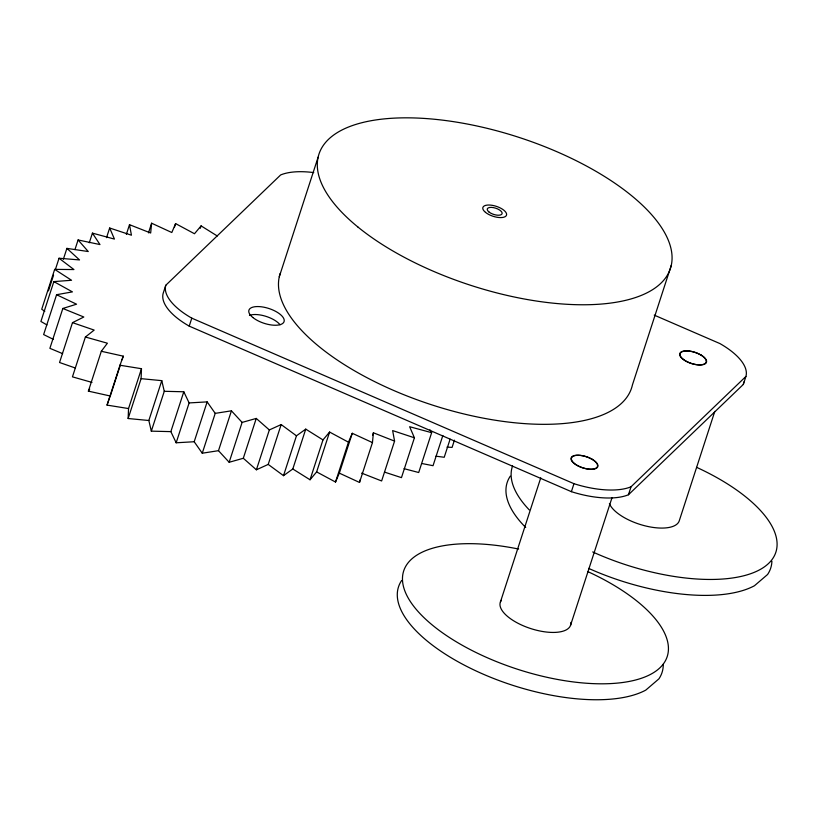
<?xml version="1.0" encoding="UTF-8"?>
<svg xmlns="http://www.w3.org/2000/svg" width="818" height="818" viewBox="0 0 818 818"><rect width="100%" height="100%" fill="white"/><g stroke="black" fill="none" stroke-linecap="round" stroke-linejoin="round"><path stroke-width="1.23" d="M361.628 473.121L381.628 480.964L394.573 441.117L373.407 432.794L372.456 442.589L359.511 482.446L339.327 473.131L352.272 433.284L372.456 442.589M128.538 408.56L107.046 405.104L119.99 365.247L141.483 368.714L128.538 408.56L128.15 418.519L148.835 420.503L151.32 431.147L170.85 431.628L176.167 442.783L194.193 441.74L202.261 453.213L218.488 450.677L229.163 462.272L243.304 458.274L256.249 418.427L269.347 429.941L281.167 424.562L296.453 435.81L305.748 429.133L322.977 439.91L310.032 479.767L292.803 468.98L283.509 475.667L268.212 464.409L256.392 469.798L243.304 458.274M141.483 368.714L141.095 378.662L128.15 418.519M217.271 235.983L201.095 225.88L194.49 233.743L175.614 223.611L171.8 232.517L151.616 223.212L150.665 233.007L129.5 224.684L126.361 234.347M359.511 482.446L359.93 480.043M107.046 405.104L109.806 397.119M119.99 365.247L123.252 356.157L101.32 351.28L88.375 391.137L110.297 396.014L120.502 364.613M55.522 269.102L59.049 258.243L73.927 269.551L54.673 269.378L41.728 309.235L44.806 311.3M48.456 290.84L53.559 275.145M54.673 269.378L71.544 280.267L53.845 281.607L40.9 321.464L46.963 324.94M63.364 259.245L66.902 248.375L88.262 251.545L78.088 239.96L74.949 249.613M53.845 281.607L72.424 291.883L56.585 294.715L43.63 334.562L53.456 339.419M56.585 294.715L76.544 304.194L62.833 308.468L49.888 348.325L62.638 353.642M89.285 242.793L92.424 233.13L114.438 239.081L109.663 228.007L131.432 235.206L129.5 224.684M62.833 308.468L83.835 317.006L72.495 322.65L59.54 362.497L75.164 367.947M106.524 237.67L109.663 228.007M72.495 322.65L94.172 330.083L85.399 337.006L72.444 376.853L91.994 382.405M148.477 232.874L151.616 223.212M122.076 359.777L123.252 356.157M174.438 227.23L175.614 223.611M313.754 172.598A62.362 26.258 18 0 0 280.656 174.94L165.788 285.257L163.201 293.222A62.362 26.258 18 0 0 189.214 326.126L571.383 491.669A62.362 26.258 18 0 0 628.449 494.757L743.317 384.44L745.904 376.464A62.362 26.258 18 0 0 719.891 343.56L654.236 315.124M200.308 228.304L201.095 225.88M148.835 420.503L161.78 380.646L141.095 378.662M151.32 431.147L164.275 391.301L161.78 380.646M189.214 326.126L191.801 318.161A62.362 26.258 18 0 1 165.788 285.257M170.85 431.628L183.794 391.771L164.275 391.301M176.167 442.783L189.122 402.926L183.794 391.771M194.193 441.74L207.148 401.883L189.122 402.926M202.261 453.213L215.216 413.366L207.148 401.883M218.488 450.677L231.433 410.82L215.216 413.366M279.275 276.77L318.12 157.22M229.163 462.272L242.108 422.415L256.249 418.427M256.392 469.798L269.347 429.941M268.212 464.409L281.167 424.562M283.509 475.667L296.453 435.81M292.803 468.98L305.748 429.133M316.638 471.904L329.593 432.057L348.458 442.19L335.513 482.037L316.638 471.904L310.032 479.767M372.63 435.207L373.407 432.794M404.031 468.663L418.704 472.518L431.648 432.671L409.644 426.72L414.419 437.794L401.464 477.64L384.511 472.109M442.845 435.503L433.039 465.698L422.139 463.571M450.115 439.164L444.225 457.272L435.984 456.188M454.43 440.166L452.078 447.415L447.017 447.088M500.411 602.017L540.759 477.845M571.383 491.669L573.97 483.694A62.362 26.258 18 0 0 631.036 486.782L745.904 376.464M671.261 265.39L632.416 384.951A184.786 77.802 18 0 1 434.828 405.83A184.786 77.802 18 0 1 280.247 273.335M570.494 625.463L612.017 497.661M628.449 494.757L631.036 486.782M714.799 411.393L679.155 521.107A36.953 15.562 18 0 1 645.065 525.841A36.953 15.562 18 0 1 609.41 503.663M352.272 433.284L348.458 442.19M339.327 473.131L335.513 482.037M101.32 351.28L107.393 343.212L85.399 337.006M88.375 391.137L89.714 389.051M329.593 432.057L322.977 439.91M59.049 258.243L79.53 259.93L66.902 248.375M78.088 239.96L99.96 244.562L92.424 233.13M414.419 437.794L392.64 430.585L394.573 441.117M191.801 318.161L573.97 483.694M242.108 422.415L231.433 410.82M429.941 429.828L431.648 432.671M743.736 382.047A62.362 26.258 18 0 1 743.317 384.44M249.459 315.37A18.477 7.781 18 0 1 280.042 324.736M588.674 568.398A138.549 58.334 18 0 0 754.441 585.749L767.57 574.502A138.549 58.334 18 0 0 771.906 561.22M525.718 527.498A138.549 58.334 18 0 1 510.299 476.148M696.68 467.364A138.549 58.334 18 0 1 766.517 565.258A138.549 58.334 18 0 1 592.692 551.935M529.277 509.911A138.549 58.334 18 0 1 512.569 465.923M570.903 622.386A36.953 15.562 18 0 1 531.087 628.684A36.953 15.562 18 0 1 501.424 600.218M401.638 580.504A138.549 58.334 18 0 0 480.013 672.754A138.549 58.334 18 0 0 645.791 690.106L658.909 678.858A138.549 58.334 18 0 0 663.265 664.267M588.019 571.71A138.549 58.334 18 0 1 632.549 680.74A138.549 58.334 18 0 1 417.037 610.33A138.549 58.334 18 0 1 518.653 549.052M701.036 355.022L697.969 353.478A13.855 5.838 18 0 0 680.055 354.94A13.855 5.838 18 0 0 699.871 364.961A13.855 5.838 18 0 0 701.036 355.022M592.375 459.379L589.318 457.824A13.855 5.838 18 0 0 571.393 459.297A13.855 5.838 18 0 0 591.21 469.307A13.855 5.838 18 0 0 592.375 459.379M574.031 463.387A13.855 5.838 18 0 0 596.751 467.61A13.855 5.838 18 0 0 582.099 455.636A13.855 5.838 18 0 0 574.031 463.387M682.693 359.03A13.855 5.838 18 0 0 705.413 363.253A13.855 5.838 18 0 0 690.75 351.28A13.855 5.838 18 0 0 682.693 359.03M357.844 226.964A184.786 77.802 18 0 0 660.852 283.273A184.786 77.802 18 0 0 465.381 123.671A184.786 77.802 18 0 0 357.844 226.964M252.803 317.466A18.477 7.781 18 0 0 283.11 323.1A18.477 7.781 18 0 0 263.56 307.139A18.477 7.781 18 0 0 252.803 317.466M488.939 211.964A7.771 3.272 18 0 0 501.679 214.336A7.771 3.272 18 0 0 493.459 207.619A7.771 3.272 18 0 0 488.939 211.964M485.483 212.353A12.434 5.235 18 0 0 505.872 216.146A12.434 5.235 18 0 0 492.722 205.41A12.434 5.235 18 0 0 485.483 212.353"/></g></svg>
